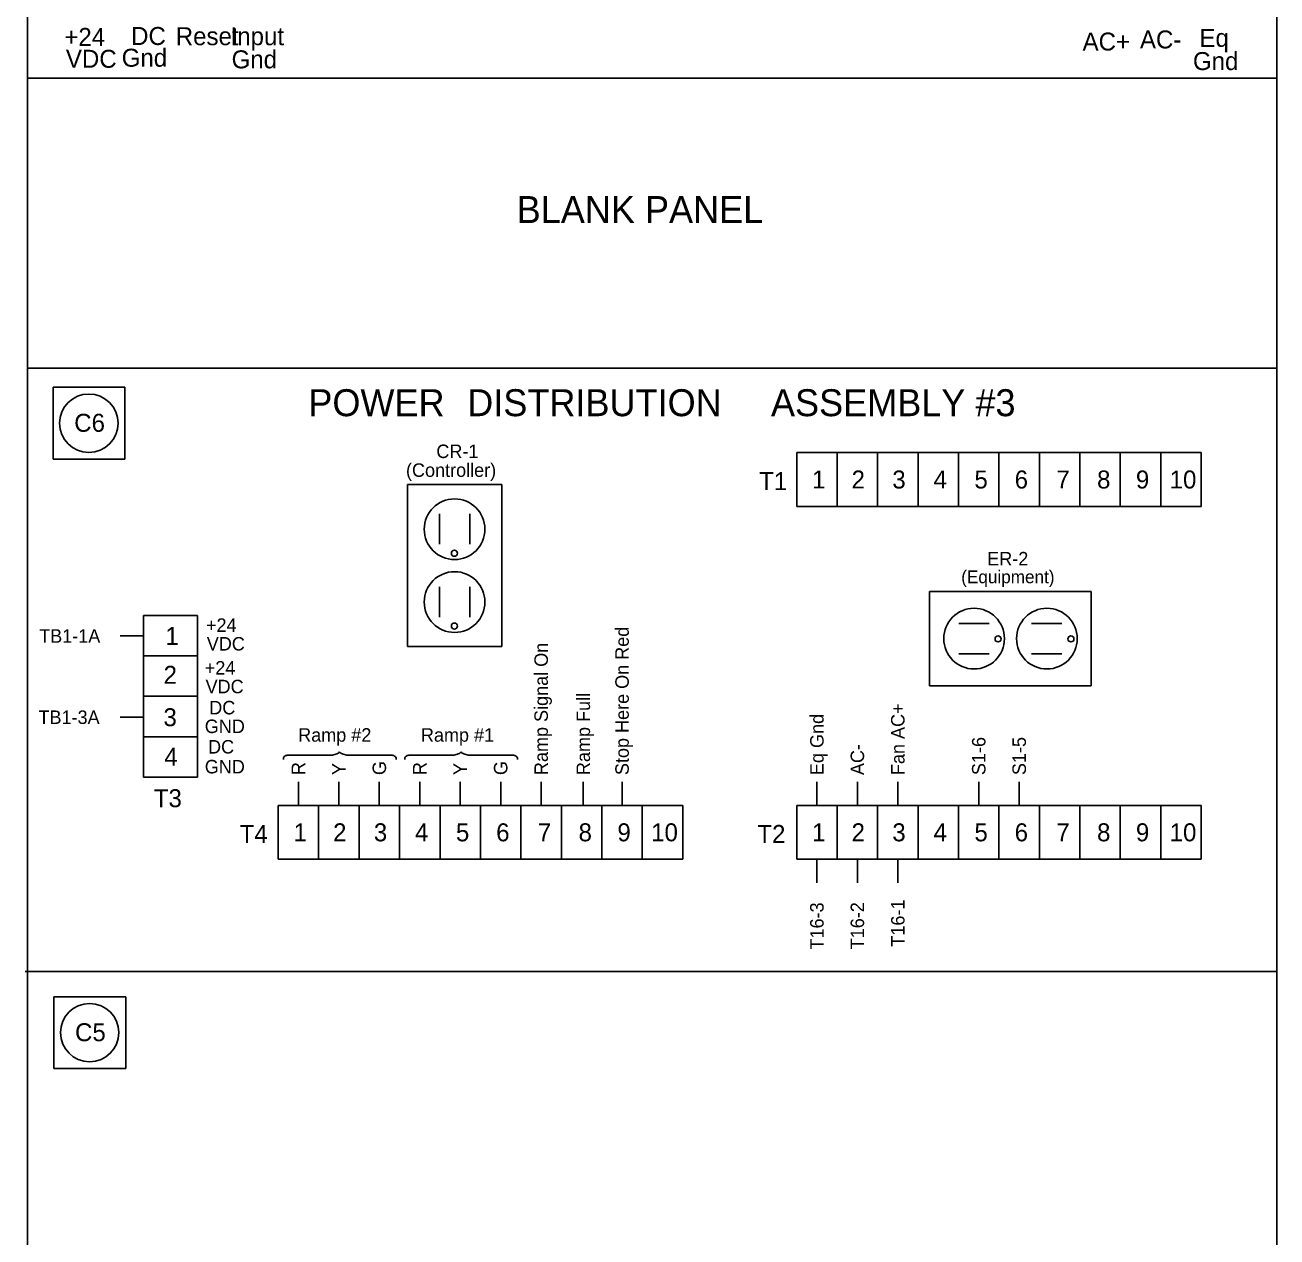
# Model space of a CAD drawing. Extents: x -112652 to 853, y -102343 to 1855.
# Drawn here: x -102562.7 to -102065.5, y -96674.1 to -96193 of the extents above; entities that cross this region are included whole.
import ezdxf

# ---------------------------------------------------------------- set-up
doc = ezdxf.new("R2010")
doc.units = 0
doc.layers.add('Level 1', color=7, linetype='Continuous')

msp = doc.modelspace()

# ---------------------------------------------------------------- linework, layer by layer
at = {"layer": 'Level 1'}
for p, q in [((-102561.77, -96747.04), (-102561.77, -95779.96)), ((-102065.5, -96747.04), (-102065.5, -95779.96)), ((-102561.86, -96214.09), (-102065.5, -96214.09)), ((-102561.77, -96386.26), (-102561.77, -96329.14)), ((-102561.77, -96329.14), (-102065.5, -96329.14)), ((-102551.58, -96365.35), (-102551.58, -96336.78)), ((-102551.58, -96336.78), (-102523.02, -96336.78)), ((-102523.02, -96365.35), (-102523.02, -96336.78)), ((-102256.25, -96384.11), (-102256.25, -96362.69)), ((-102256.25, -96362.69), (-102095.59, -96362.69)), ((-102240.18, -96384.11), (-102240.18, -96362.69)), ((-102224.12, -96384.11), (-102224.12, -96362.69)), ((-102208.05, -96384.11), (-102208.05, -96362.69)), ((-102191.98, -96384.11), (-102191.98, -96362.69)), ((-102175.92, -96384.11), (-102175.92, -96362.69)), ((-102159.85, -96384.11), (-102159.85, -96362.69)), ((-102143.79, -96384.11), (-102143.79, -96362.69)), ((-102127.72, -96384.11), (-102127.72, -96362.69)), ((-102111.65, -96384.11), (-102111.65, -96362.69)), ((-102095.59, -96384.11), (-102095.59, -96362.69)), ((-102551.58, -96365.35), (-102523.02, -96365.35)), ((-102410.86, -96439.69), (-102410.86, -96375.43)), ((-102410.86, -96375.43), (-102373.37, -96375.43)), ((-102373.37, -96375.43), (-102373.37, -96439.69)), ((-102256.25, -96384.11), (-102095.59, -96384.11)), ((-102398.14, -96399.13), (-102398.14, -96387.08)), ((-102386.09, -96399.13), (-102386.09, -96387.08)), ((-102398.14, -96428.05), (-102398.14, -96416)), ((-102386.09, -96428.05), (-102386.09, -96416)), ((-102203.5, -96455.32), (-102203.5, -96417.83)), ((-102203.5, -96417.83), (-102139.24, -96417.83)), ((-102139.24, -96417.83), (-102139.24, -96455.32)), ((-102139.24, -96452.64), (-102139.24, -96420.51)), ((-102515.67, -96491.6), (-102515.67, -96427.34)), ((-102494.25, -96427.34), (-102515.67, -96427.34)), ((-102494.25, -96491.6), (-102494.25, -96427.34)), ((-102179.8, -96430.55), (-102191.85, -96430.55)), ((-102150.89, -96430.55), (-102162.93, -96430.55)), ((-102524.97, -96435.53), (-102515.67, -96435.53)), ((-102494.25, -96443.4), (-102515.67, -96443.4)), ((-102373.37, -96439.69), (-102410.86, -96439.69)), ((-102408.18, -96439.69), (-102376.05, -96439.69)), ((-102179.8, -96442.6), (-102191.85, -96442.6)), ((-102150.89, -96442.6), (-102162.93, -96442.6)), ((-102139.24, -96455.32), (-102203.5, -96455.32)), ((-102494.25, -96459.47), (-102515.67, -96459.47)), ((-102524.97, -96467.78), (-102515.67, -96467.78)), ((-102494.25, -96475.54), (-102515.67, -96475.54)), ((-102442.31, -96482.89), (-102458.55, -96482.89)), ((-102433.22, -96482.9), (-102416.88, -96482.9)), ((-102394.1, -96482.89), (-102410.35, -96482.89)), ((-102385.01, -96482.9), (-102368.68, -96482.9)), ((-102494.25, -96491.6), (-102515.67, -96491.6)), ((-102454.14, -96502.77), (-102454.14, -96493.46)), ((-102438.07, -96502.77), (-102438.07, -96493.46)), ((-102422.01, -96502.77), (-102422.01, -96493.46)), ((-102405.94, -96502.77), (-102405.94, -96493.46)), ((-102389.88, -96502.77), (-102389.88, -96493.46)), ((-102373.81, -96502.77), (-102373.81, -96493.46)), ((-102357.74, -96502.77), (-102357.74, -96493.46)), ((-102341, -96502.77), (-102341, -96493.46)), ((-102325.61, -96502.77), (-102325.61, -96493.46)), ((-102248.22, -96502.77), (-102248.22, -96493.46)), ((-102232.15, -96502.77), (-102232.15, -96493.46)), ((-102216.08, -96502.77), (-102216.08, -96493.46)), ((-102183.95, -96502.77), (-102183.95, -96493.46)), ((-102167.89, -96502.77), (-102167.89, -96493.46)), ((-102462.17, -96524.19), (-102462.17, -96502.77)), ((-102462.17, -96502.77), (-102301.51, -96502.77)), ((-102446.11, -96524.19), (-102446.11, -96502.77)), ((-102430.04, -96524.19), (-102430.04, -96502.77)), ((-102413.97, -96524.19), (-102413.97, -96502.77)), ((-102397.91, -96524.19), (-102397.91, -96502.77)), ((-102381.84, -96524.19), (-102381.84, -96502.77)), ((-102365.78, -96524.19), (-102365.78, -96502.77)), ((-102349.71, -96524.19), (-102349.71, -96502.77)), ((-102333.64, -96524.19), (-102333.64, -96502.77)), ((-102317.58, -96524.19), (-102317.58, -96502.77)), ((-102301.51, -96524.19), (-102301.51, -96502.77)), ((-102256.25, -96524.19), (-102256.25, -96502.77)), ((-102256.25, -96502.77), (-102095.59, -96502.77)), ((-102240.18, -96524.19), (-102240.18, -96502.77)), ((-102224.12, -96524.19), (-102224.12, -96502.77)), ((-102208.05, -96524.19), (-102208.05, -96502.77)), ((-102191.98, -96524.19), (-102191.98, -96502.77)), ((-102175.92, -96524.19), (-102175.92, -96502.77)), ((-102159.85, -96524.19), (-102159.85, -96502.77)), ((-102143.79, -96524.19), (-102143.79, -96502.77)), ((-102127.72, -96524.19), (-102127.72, -96502.77)), ((-102111.65, -96524.19), (-102111.65, -96502.77)), ((-102095.59, -96524.19), (-102095.59, -96502.77)), ((-102462.17, -96524.19), (-102301.51, -96524.19)), ((-102256.25, -96524.19), (-102095.59, -96524.19)), ((-102248.22, -96533.49), (-102248.22, -96524.19)), ((-102232.15, -96533.49), (-102232.15, -96524.19)), ((-102216.08, -96533.49), (-102216.08, -96524.19)), ((-102562.72, -96568.73), (-102065.5, -96568.73)), ((-102551.26, -96607.31), (-102551.26, -96578.75)), ((-102551.26, -96578.75), (-102522.7, -96578.75)), ((-102522.7, -96607.31), (-102522.7, -96578.75)), ((-102551.26, -96607.31), (-102522.7, -96607.31))]:
    msp.add_line(p, q, dxfattribs=at)
for centre, radius in [((-102537.37, -96351.06), 11.6), ((-102392.12, -96393.14), 12.05), ((-102392.2, -96402.68), 1.2), ((-102392.12, -96422.06), 12.05), ((-102185.79, -96436.58), 12.05), ((-102156.87, -96436.58), 12.05), ((-102392.2, -96431.6), 1.2), ((-102176.25, -96436.67), 1.2), ((-102147.33, -96436.67), 1.2), ((-102537.05, -96593.02), 11.6)]:
    msp.add_circle(centre, radius, dxfattribs=at)
for centre, major_axis, ratio, start_param, end_param in [((-102458.6, -96484.33), (1.51, 0), 0.95, 1.543036, 3.330477), ((-102442.31, -96481.44), (4.56, 0), 0.317776, 4.71266, 6.196372), ((-102433.22, -96481.45), (4.56, 0), 0.317776, 3.223325, 4.712097), ((-102416.84, -96484.34), (1.51, 0), 0.95, 6.094301, 7.881742), ((-102410.39, -96484.33), (1.51, 0), 0.95, 1.543036, 3.330477), ((-102394.1, -96481.44), (4.56, 0), 0.317776, 4.71266, 6.196372), ((-102385.01, -96481.45), (4.56, 0), 0.317776, 3.223325, 4.712097), ((-102368.63, -96484.34), (1.51, 0), 0.95, 6.094301, 7.881742)]:
    msp.add_ellipse(centre, major_axis=major_axis, ratio=ratio, start_param=start_param, end_param=end_param, dxfattribs=at)

# ---------------------------------------------------------------- texts
for s, height, p in [('+24', 7.141, (-102547.11, -96201.24)), ('DC', 7.141, (-102520.58, -96200.88)), ('Reset', 7.141, (-102502.85, -96200.96)), ('Input', 7.141, (-102481.09, -96200.97)), ('AC-', 7.141, (-102119.92, -96202.25)), ('Eq', 7.141, (-102096.29, -96201.62)), ('AC+', 7.141, (-102142.7, -96203.09)), ('VDC', 7.141, (-102546.49, -96209.93)), ('Gnd', 7.141, (-102524.33, -96209.51)), ('Gnd', 7.141, (-102480.68, -96210.15)), ('Gnd', 7.141, (-102098.87, -96210.84)), ('BLANK PANEL', 10.7108, (-102367.45, -96271.58)), ('POWER', 10.711, (-102450.2, -96348.26)), ('DISTRIBUTION', 10.7108, (-102387.09, -96348.26)), ('ASSEMBLY #3', 10.7108, (-102266.47, -96348.26)), ('C6', 7.141, (-102543.18, -96354.46)), ('CR-1', 5.355, (-102399.36, -96364.88)), ('(Controller)', 5.3554, (-102411.42, -96372.35)), ('T1', 7.141, (-102271.17, -96377.62)), ('1', 7.14, (-102250.16, -96376.97)), ('2', 7.14, (-102234.45, -96376.97)), ('3', 7.14, (-102218.27, -96376.97)), ('4', 7.14, (-102201.91, -96376.97)), ('5', 7.14, (-102185.66, -96376.97)), ('6', 7.14, (-102169.67, -96376.97)), ('7', 7.14, (-102153.12, -96376.97)), ('8', 7.14, (-102136.95, -96376.97)), ('9', 7.14, (-102121.53, -96376.97)), ('10', 7.141, (-102108.12, -96376.97)), ('ER-2', 5.355, (-102180.58, -96407.52)), ('(Equipment)', 5.0877, (-102190.9, -96414.59)), ('+24', 5.355, (-102490.86, -96433.89)), ('TB1-1A', 5.355, (-102557.1, -96438.21)), ('1', 7.14, (-102506.98, -96439.1)), ('VDC', 5.355, (-102490.54, -96441.3)), ('2', 7.14, (-102507.69, -96454.52)), ('+24', 5.355, (-102491.33, -96450.85)), ('VDC', 5.355, (-102491.01, -96458.27)), ('DC', 5.355, (-102489.55, -96466.65)), ('TB1-3A', 5.355, (-102557.37, -96470.46)), ('3', 7.14, (-102507.74, -96471.35)), ('GND', 5.355, (-102491.33, -96474.07)), ('Ramp #2', 5.355, (-102454.23, -96477.5)), ('Ramp #1', 5.355, (-102405.49, -96477.5)), ('DC', 5.355, (-102490.02, -96482.2)), ('4', 7.14, (-102507.38, -96487.04)), ('GND', 5.355, (-102491.33, -96490.09)), ('T3', 7.141, (-102511.57, -96503.51)), ('T4', 7.141, (-102477.48, -96517.69)), ('1', 7.14, (-102456.08, -96517.05)), ('2', 7.14, (-102440.37, -96517.05)), ('3', 7.14, (-102424.19, -96517.05)), ('4', 7.14, (-102407.83, -96517.05)), ('5', 7.14, (-102391.58, -96517.05)), ('6', 7.14, (-102375.6, -96517.05)), ('7', 7.14, (-102359.05, -96517.05)), ('8', 7.14, (-102342.87, -96517.05)), ('9', 7.14, (-102327.45, -96517.05)), ('10', 7.141, (-102314.04, -96517.05)), ('T2', 7.141, (-102271.87, -96517.69)), ('1', 7.14, (-102250.16, -96517.05)), ('2', 7.14, (-102234.45, -96517.05)), ('3', 7.14, (-102218.27, -96517.05)), ('4', 7.14, (-102201.91, -96517.05)), ('5', 7.14, (-102185.66, -96517.05)), ('6', 7.14, (-102169.67, -96517.05)), ('7', 7.14, (-102153.12, -96517.05)), ('8', 7.14, (-102136.95, -96517.05)), ('9', 7.14, (-102121.53, -96517.05)), ('10', 7.141, (-102108.12, -96517.05)), ('C5', 7.141, (-102542.86, -96596.42))]:
    msp.add_text(s, height=height, dxfattribs=at).set_placement(p)
for s, height, p in [('Stop Here On Red', 5.3554, (-102322.93, -96490.76)), ('Ramp Signal On', 5.3554, (-102355.07, -96490.76)), ('Ramp Full', 5.355, (-102338.32, -96490.76)), ('Fan AC+', 5.355, (-102213.41, -96490.76)), ('Eq Gnd', 5.355, (-102245.54, -96490.76)), ('AC-', 5.355, (-102229.47, -96490.76)), ('S1-6', 5.355, (-102181.27, -96490.76)), ('S1-5', 5.355, (-102165.21, -96490.76)), ('R', 5.36, (-102451.46, -96490.76)), ('Y', 5.36, (-102435.4, -96490.76)), ('G', 5.36, (-102419.33, -96490.76)), ('R', 5.36, (-102403.26, -96490.76)), ('Y', 5.36, (-102387.2, -96490.76)), ('G', 5.36, (-102371.13, -96490.76)), ('T16-3', 5.355, (-102245.54, -96560.01)), ('T16-2', 5.355, (-102229.47, -96559.93)), ('T16-1', 5.355, (-102213.41, -96558.87))]:
    msp.add_text(s, height=height, rotation=90, dxfattribs=at).set_placement(p)

doc.saveas('drawing.dxf')
